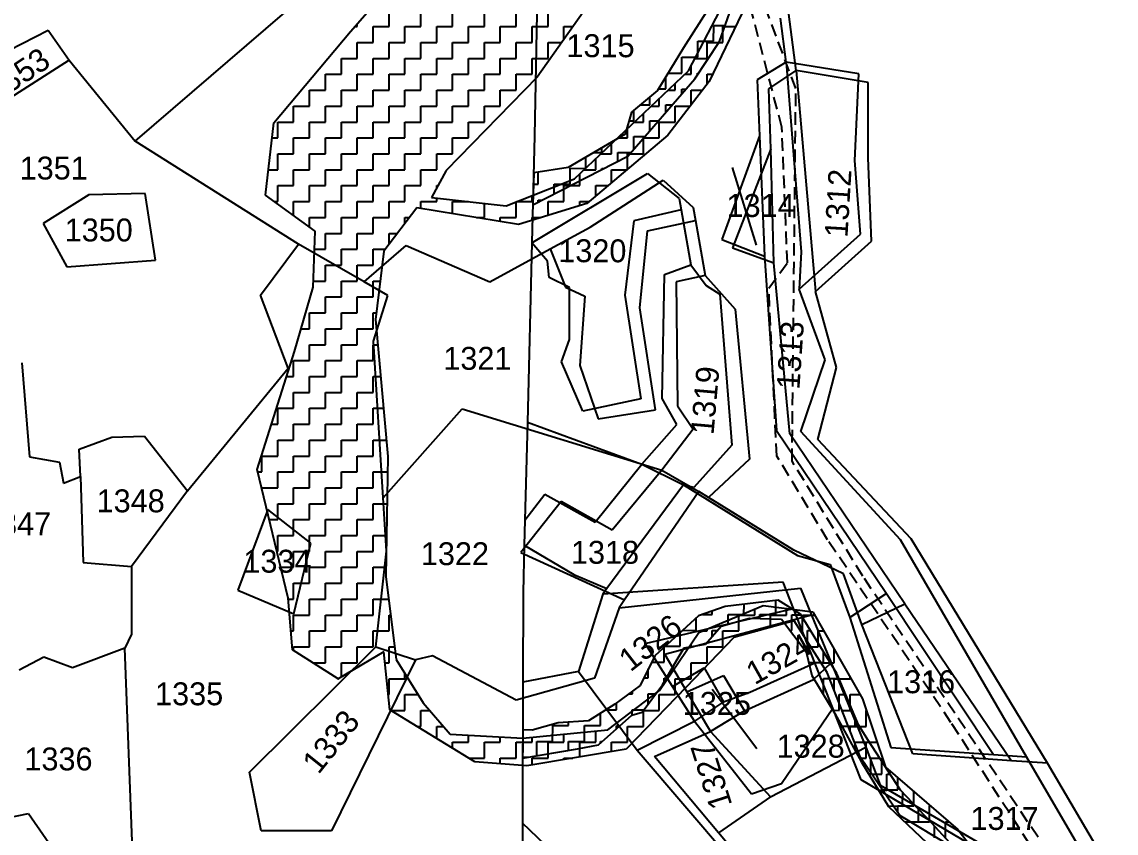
# Model space of a CAD drawing. Header units: metres. Extents: x 291362 to 296970, y 2012513 to 2016467.
# Drawn here: x 293608.7 to 294047.9, y 2012717.5 to 2013043 of the extents above; entities that cross this region are included whole.
import ezdxf
from ezdxf.enums import TextEntityAlignment as Align

# ---------------------------------------------------------------- set-up
doc = ezdxf.new("R2010")
doc.units = ezdxf.units.M
doc.linetypes.add('DASHED', pattern=[0.75, 0.5, -0.25])
for name, color, linetype in [('LINE_FOOTPATH', 1, 'DASHED'), ('OFF', 1, 'Continuous'), ('POLY_HATCH', 12, 'Continuous'), ('POLY_PARCEL', 6, 'Continuous'), ('TEXT_PARCEL', 7, 'Continuous'), ('V_BOUND_LINE', 7, 'Continuous')]:
    doc.layers.add(name, color=color, linetype=linetype)
doc.styles.get("Standard").update_dxf_attribs({"font": 'simplex.shx'})
doc.styles.add('TEXT_MAP', font='')
doc.styles.get('TEXT_MAP').set_extended_font_data('Kruti Dev 050')
doc.dimstyles.get("Standard").update_dxf_attribs({"dimtxt": 0.18, "dimasz": 0.18, "dimexe": 0.18, "dimexo": 0.0625, "dimgap": 0.09, "dimtad": 0, "dimtih": 1, "dimtoh": 1, "dimdec": 4, "dimzin": 0, "dimdsep": 46, "dimtxsty": 'Standard', "dimcen": 0.09, "dimadec": 0, "dimazin": 0, "dimtfac": 1, "dimtdec": 4, "dimtofl": 0, "dimtmove": 0, "dimatfit": 3, "dimfxl": 1, "dimtolj": 1, "dimtzin": 0, "dimarcsym": 0})

msp = doc.modelspace()

# ---------------------------------------------------------------- linework, layer by layer
at = {"layer": 'LINE_FOOTPATH', "ltscale": 10}
for p, q in [((293919.35, 2013016.31), (293882.07, 2013115.13)), ((293913.72, 2013000.8), (293899.95, 2013053.44)), ((293917.81, 2012866.78), (293919.35, 2013016.31)), ((293915.96, 2012946.37), (293913.72, 2013000.8)), ((293908.45, 2012936.19), (293915.96, 2012946.37)), ((293911.68, 2012868.83), (293908.45, 2012936.19)), ((293932.11, 2012835.19), (293911.68, 2012868.83)), ((293946.18, 2012820.61), (293917.81, 2012866.78)), ((293981.61, 2012761.94), (293932.11, 2012835.19)), ((294020.74, 2012709.64), (293946.18, 2012820.61)), ((294021.31, 2012700.43), (293981.61, 2012761.94))]:
    msp.add_line(p, q, dxfattribs=at)
at = {"layer": 'OFF'}
for p, q in [((293816.35, 2013099.88), (293814.5, 2012997.27)), ((293814.5, 2012997.27), (293813.41, 2012954.4)), ((293813.41, 2012954.4), (293811.57, 2012882.36)), ((293811.57, 2012882.36), (293810.57, 2012843.13)), ((293810.57, 2012843.13), (293810.31, 2012833.01)), ((293810.31, 2012833.01), (293809.83, 2012814.11)), ((293809.83, 2012814.11), (293809.74, 2012778.14)), ((293809.74, 2012778.14), (293809.59, 2012721.5)), ((293809.59, 2012721.5), (293807.72, 2012557.88))]:
    msp.add_line(p, q, dxfattribs=at)
at = {"layer": 'POLY_HATCH'}
for p, q in [((293849.64, 2013069.07), (293815.52, 2013020.84)), ((293876.26, 2013023.34), (293897.89, 2013064.91)), ((293888.74, 2013035.16), (293899.7, 2013066.72)), ((293740.64, 2013039.13), (293757.28, 2013058.26)), ((293890.35, 2013057.94), (293874.23, 2013032.61)), ((293903.72, 2013059.09), (293884.58, 2013019.18)), ((293709.86, 2013002.55), (293740.64, 2013039.13)), ((293878.86, 2013020.17), (293888.74, 2013035.16)), ((293874.23, 2013032.61), (293863.82, 2013015.55)), ((293815.52, 2013020.84), (293778.92, 2012983.42)), ((293830.5, 2012980.1), (293876.26, 2013023.34)), ((293851.84, 2012989.18), (293878.86, 2013020.17)), ((293863.82, 2013015.55), (293853.44, 2013006.78)), ((293884.58, 2013019.18), (293867.94, 2012997.56)), ((293853.44, 2013006.78), (293850.82, 2012997.98)), ((293706.53, 2012973.44), (293709.86, 2013002.55)), ((293850.82, 2012997.98), (293827.99, 2012984.58)), ((293867.94, 2012997.56), (293835.49, 2012970.12)), ((293813.79, 2012969.62), (293851.84, 2012989.18)), ((293778.92, 2012983.42), (293773.09, 2012972.61)), ((293814.12, 2012982.53), (293813.79, 2012969.62)), ((293827.99, 2012984.58), (293814.12, 2012982.53)), ((293803.04, 2012969.29), (293830.5, 2012980.1)), ((293726.44, 2012959.01), (293706.53, 2012973.44)), ((293773.09, 2012972.61), (293803.04, 2012969.29)), ((293767.27, 2012968.46), (293753.96, 2012950.99)), ((293808.04, 2012961.8), (293767.27, 2012968.46)), ((293835.49, 2012970.12), (293808.04, 2012961.8)), ((293725.61, 2012936.56), (293726.44, 2012959.01)), ((293753.96, 2012950.99), (293750.63, 2012923.55)), ((293718.12, 2012910.79), (293725.61, 2012936.56)), ((293750.63, 2012923.55), (293755.62, 2012868.67)), ((293703.15, 2012863.39), (293718.12, 2012910.79)), ((293755.62, 2012868.67), (293754.79, 2012820.45)), ((293715.63, 2012811.84), (293703.15, 2012863.39)), ((293754.79, 2012820.45), (293758.95, 2012787.19)), ((293717.29, 2012791.05), (293715.63, 2012811.84)), ((293912.25, 2012810.98), (293891, 2012808.42)), ((293921.26, 2012805.43), (293912.25, 2012810.98)), ((293880.22, 2012804.67), (293862.72, 2012788.71)), ((293891, 2012808.42), (293880.22, 2012804.67)), ((293880.42, 2012798), (293906.21, 2012808.81)), ((293906.21, 2012808.81), (293926.18, 2012806.31)), ((293935.75, 2012781.54), (293921.26, 2012805.43)), ((293926.18, 2012806.31), (293946.15, 2012771.39)), ((293883.01, 2012793.31), (293889.43, 2012800.57)), ((293889.43, 2012800.57), (293900.79, 2012803.74)), ((293918.63, 2012802.69), (293894.5, 2012796.04)), ((293900.79, 2012803.74), (293913.59, 2012803.41)), ((293913.59, 2012803.41), (293923.45, 2012790.3)), ((293931.94, 2012781.9), (293918.63, 2012802.69)), ((293864.61, 2012774.71), (293880.42, 2012798)), ((293894.5, 2012796.04), (293875.37, 2012776.08)), ((293871.64, 2012787.23), (293874.56, 2012791.88)), ((293874.56, 2012791.88), (293883.01, 2012793.31)), ((293735.59, 2012779.41), (293717.29, 2012791.05)), ((293753.9, 2012790.22), (293735.59, 2012779.41)), ((293756.39, 2012766.94), (293753.9, 2012790.22)), ((293758.95, 2012787.19), (293769.76, 2012769.72)), ((293862.72, 2012788.71), (293856.87, 2012776.8)), ((293865.79, 2012777.07), (293871.64, 2012787.23)), ((293923.45, 2012790.3), (293925.76, 2012780.69)), ((293925.76, 2012780.69), (293935.03, 2012765.54)), ((293945.26, 2012747.81), (293931.94, 2012781.9)), ((293944.51, 2012761.02), (293935.75, 2012781.54)), ((293843.81, 2012758.92), (293864.61, 2012774.71)), ((293856.87, 2012776.8), (293846.66, 2012769.27)), ((293875.37, 2012776.08), (293851.24, 2012751.14)), ((293857.61, 2012766.03), (293865.79, 2012777.07)), ((293769.76, 2012769.72), (293780.58, 2012757.25)), ((293946.15, 2012771.39), (293955.3, 2012743.95)), ((293790.51, 2012746.15), (293756.39, 2012766.94)), ((293846.66, 2012769.27), (293836.17, 2012762.6)), ((293853.54, 2012764.88), (293857.61, 2012766.03)), ((293935.03, 2012765.54), (293945.75, 2012746.03)), ((293823.94, 2012761.76), (293813.45, 2012758.88)), ((293836.17, 2012762.6), (293823.94, 2012761.76)), ((293840.12, 2012752.99), (293853.54, 2012764.88)), ((293948.28, 2012754.9), (293944.51, 2012761.02)), ((293780.58, 2012757.25), (293809.7, 2012755.59)), ((293809.69, 2012758.89), (293809.66, 2012747.54)), ((293813.45, 2012758.88), (293809.69, 2012758.89)), ((293809.7, 2012755.59), (293843.81, 2012758.92)), ((293831.67, 2012751.27), (293840.12, 2012752.99)), ((293961.32, 2012734.79), (293948.28, 2012754.9)), ((293809.66, 2012747.54), (293831.67, 2012751.27)), ((293851.24, 2012751.14), (293811.31, 2012744.49)), ((293961.06, 2012724.53), (293945.26, 2012747.81)), ((293811.31, 2012744.49), (293790.51, 2012746.15)), ((293945.75, 2012746.03), (293956.47, 2012728.25)), ((293955.3, 2012743.95), (293984.42, 2012719)), ((293973.8, 2012721.67), (293961.32, 2012734.79)), ((293956.47, 2012728.25), (293971.86, 2012713.67)), ((293990.18, 2012707.07), (293961.06, 2012724.53)), ((293990.63, 2012703.3), (293973.8, 2012721.67)), ((293984.42, 2012719), (294001.41, 2012696.94))]:
    msp.add_line(p, q, dxfattribs=at)
at = {"layer": 'POLY_HATCH', "linetype": 'Continuous'}
for p, q in [((293756.05, 2013041.14), (293756.05, 2013047.52)), ((293768.81, 2013041.14), (293768.81, 2013047.52)), ((293781.58, 2013041.14), (293781.58, 2013047.52)), ((293794.34, 2013041.14), (293794.34, 2013047.52)), ((293807.11, 2013041.14), (293807.11, 2013047.52)), ((293819.87, 2013041.14), (293819.87, 2013047.52)), ((293743.29, 2013041.14), (293743.29, 2013042.17)), ((293742.39, 2013041.14), (293743.29, 2013041.14)), ((293749.67, 2013041.14), (293756.05, 2013041.14)), ((293749.67, 2013034.76), (293749.67, 2013041.14)), ((293762.43, 2013041.14), (293768.81, 2013041.14)), ((293762.43, 2013034.76), (293762.43, 2013041.14)), ((293775.2, 2013041.14), (293781.58, 2013041.14)), ((293775.2, 2013034.76), (293775.2, 2013041.14)), ((293787.96, 2013041.14), (293794.34, 2013041.14)), ((293787.96, 2013034.76), (293787.96, 2013041.14)), ((293800.72, 2013041.14), (293807.11, 2013041.14)), ((293800.72, 2013034.76), (293800.72, 2013041.14)), ((293813.49, 2013041.14), (293819.87, 2013041.14)), ((293813.49, 2013034.76), (293813.49, 2013041.14)), ((293826.25, 2013041.14), (293829.88, 2013041.14)), ((293826.25, 2013036.01), (293826.25, 2013041.14)), ((293886.34, 2013035.24), (293886.36, 2013041.63)), ((293886.36, 2013041.63), (293890.98, 2013041.61)), ((293890.07, 2013041.14), (293895.11, 2013041.14)), ((293890.07, 2013034.76), (293890.07, 2013041.14)), ((293743.29, 2013034.76), (293749.67, 2013034.76)), ((293743.29, 2013028.38), (293743.29, 2013034.76)), ((293756.05, 2013034.76), (293762.43, 2013034.76)), ((293756.05, 2013028.38), (293756.05, 2013034.76)), ((293768.81, 2013034.76), (293775.2, 2013034.76)), ((293768.81, 2013028.38), (293768.81, 2013034.76)), ((293781.58, 2013034.76), (293787.96, 2013034.76)), ((293781.58, 2013028.38), (293781.58, 2013034.76)), ((293794.34, 2013034.76), (293800.72, 2013034.76)), ((293794.34, 2013028.38), (293794.34, 2013034.76)), ((293807.11, 2013034.76), (293813.49, 2013034.76)), ((293807.11, 2013028.38), (293807.11, 2013034.76)), ((293819.87, 2013034.76), (293825.37, 2013034.76)), ((293819.87, 2013028.38), (293819.87, 2013034.76)), ((293879.94, 2013028.86), (293879.96, 2013035.25)), ((293879.96, 2013035.25), (293886.34, 2013035.24)), ((293883.69, 2013034.76), (293890.07, 2013034.76)), ((293883.69, 2013028.38), (293883.69, 2013034.76)), ((293873.53, 2013022.49), (293873.55, 2013028.88)), ((293873.55, 2013028.88), (293879.94, 2013028.86)), ((293736.91, 2013028.38), (293743.29, 2013028.38)), ((293736.91, 2013022), (293736.91, 2013028.38)), ((293749.67, 2013028.38), (293756.05, 2013028.38)), ((293749.67, 2013022), (293749.67, 2013028.38)), ((293762.43, 2013028.38), (293768.81, 2013028.38)), ((293762.43, 2013022), (293762.43, 2013028.38)), ((293775.2, 2013028.38), (293781.58, 2013028.38)), ((293775.2, 2013022), (293775.2, 2013028.38)), ((293787.96, 2013028.38), (293794.34, 2013028.38)), ((293787.96, 2013022), (293787.96, 2013028.38)), ((293800.72, 2013028.38), (293807.11, 2013028.38)), ((293800.72, 2013022), (293800.72, 2013028.38)), ((293813.49, 2013028.38), (293819.87, 2013028.38)), ((293813.49, 2013022), (293813.49, 2013028.38)), ((293877.31, 2013022), (293877.31, 2013025.35)), ((293878.88, 2013028.38), (293883.69, 2013028.38)), ((293730.52, 2013022), (293736.91, 2013022)), ((293730.52, 2013015.61), (293730.52, 2013022)), ((293743.29, 2013022), (293749.67, 2013022)), ((293743.29, 2013015.61), (293743.29, 2013022)), ((293756.05, 2013022), (293762.43, 2013022)), ((293756.05, 2013015.61), (293756.05, 2013022)), ((293768.81, 2013022), (293775.2, 2013022)), ((293768.81, 2013015.61), (293768.81, 2013022)), ((293781.58, 2013022), (293787.96, 2013022)), ((293781.58, 2013015.61), (293781.58, 2013022)), ((293794.34, 2013022), (293800.72, 2013022)), ((293794.34, 2013015.61), (293794.34, 2013022)), ((293807.11, 2013022), (293813.49, 2013022)), ((293807.11, 2013015.61), (293807.11, 2013022)), ((293867.13, 2013016.12), (293867.14, 2013020.99)), ((293868.06, 2013022.51), (293873.53, 2013022.49)), ((293874.84, 2013022), (293877.31, 2013022)), ((293879.92, 2013022.48), (293880.38, 2013022.47)), ((293879.92, 2013021.78), (293879.92, 2013022.48)), ((293883.69, 2013022), (293885.93, 2013022)), ((293883.69, 2013018.02), (293883.69, 2013022)), ((293724.14, 2013015.61), (293730.52, 2013015.61)), ((293724.14, 2013009.23), (293724.14, 2013015.61)), ((293736.91, 2013015.61), (293743.29, 2013015.61)), ((293736.91, 2013009.23), (293736.91, 2013015.61)), ((293749.67, 2013015.61), (293756.05, 2013015.61)), ((293749.67, 2013009.23), (293749.67, 2013015.61)), ((293762.43, 2013015.61), (293768.81, 2013015.61)), ((293762.43, 2013009.23), (293762.43, 2013015.61)), ((293775.2, 2013015.61), (293781.58, 2013015.61)), ((293775.2, 2013009.23), (293775.2, 2013015.61)), ((293787.96, 2013015.61), (293794.34, 2013015.61)), ((293787.96, 2013009.23), (293787.96, 2013015.61)), ((293800.72, 2013015.61), (293807.11, 2013015.61)), ((293800.72, 2013009.23), (293800.72, 2013015.61)), ((293864.17, 2013016.13), (293867.13, 2013016.12)), ((293868.09, 2013015.61), (293870.93, 2013015.61)), ((293870.93, 2013015.61), (293870.93, 2013018.3)), ((293873.51, 2013014.04), (293873.52, 2013016.1)), ((293873.52, 2013016.1), (293875.31, 2013016.1)), ((293877.31, 2013015.61), (293881.84, 2013015.61)), ((293877.31, 2013009.73), (293877.31, 2013015.61)), ((293860.72, 2013009.75), (293860.73, 2013012.94)), ((293864.54, 2013009.23), (293864.54, 2013012.26)), ((293717.76, 2013009.23), (293724.14, 2013009.23)), ((293717.76, 2013002.85), (293717.76, 2013009.23)), ((293730.52, 2013009.23), (293736.91, 2013009.23)), ((293730.52, 2013002.85), (293730.52, 2013009.23)), ((293743.29, 2013009.23), (293749.67, 2013009.23)), ((293743.29, 2013002.85), (293743.29, 2013009.23)), ((293756.05, 2013009.23), (293762.43, 2013009.23)), ((293756.05, 2013002.85), (293756.05, 2013009.23)), ((293768.81, 2013009.23), (293775.2, 2013009.23)), ((293768.81, 2013002.85), (293768.81, 2013009.23)), ((293781.58, 2013009.23), (293787.96, 2013009.23)), ((293781.58, 2013002.85), (293781.58, 2013009.23)), ((293794.34, 2013009.23), (293800.72, 2013009.23)), ((293794.34, 2013002.85), (293794.34, 2013009.23)), ((293854.32, 2013003.38), (293854.33, 2013007.53)), ((293856.97, 2013009.76), (293860.72, 2013009.75)), ((293861.33, 2013009.23), (293864.54, 2013009.23)), ((293867.1, 2013006.69), (293867.11, 2013009.73)), ((293867.11, 2013009.73), (293869.75, 2013009.72)), ((293870.93, 2013009.23), (293876.93, 2013009.23)), ((293870.93, 2013002.85), (293870.93, 2013009.23)), ((293711.38, 2013002.85), (293717.76, 2013002.85)), ((293711.38, 2012996.47), (293711.38, 2013002.85)), ((293724.14, 2013002.85), (293730.52, 2013002.85)), ((293724.14, 2012996.47), (293724.14, 2013002.85)), ((293736.91, 2013002.85), (293743.29, 2013002.85)), ((293736.91, 2012996.47), (293736.91, 2013002.85)), ((293749.67, 2013002.85), (293756.05, 2013002.85)), ((293749.67, 2012996.47), (293749.67, 2013002.85)), ((293762.43, 2013002.85), (293768.81, 2013002.85)), ((293762.43, 2012996.47), (293762.43, 2013002.85)), ((293775.2, 2013002.85), (293781.58, 2013002.85)), ((293775.2, 2012996.47), (293775.2, 2013002.85)), ((293787.96, 2013002.85), (293794.34, 2013002.85)), ((293787.96, 2012996.47), (293787.96, 2013002.85)), ((293852.43, 2013003.38), (293854.32, 2013003.38)), ((293854.58, 2013002.85), (293858.16, 2013002.85)), ((293858.16, 2013002.85), (293858.16, 2013006.23)), ((293860.7, 2012999.34), (293860.71, 2013003.36)), ((293860.71, 2013003.36), (293864.19, 2013003.35)), ((293864.54, 2013002.85), (293870.93, 2013002.85)), ((293864.54, 2012996.47), (293864.54, 2013002.85)), ((293851.78, 2012996.47), (293851.78, 2013000.2)), ((293709.17, 2012996.47), (293711.38, 2012996.47)), ((293717.76, 2012996.47), (293724.14, 2012996.47)), ((293717.76, 2012990.09), (293717.76, 2012996.47)), ((293730.52, 2012996.47), (293736.91, 2012996.47)), ((293730.52, 2012990.09), (293730.52, 2012996.47)), ((293743.29, 2012996.47), (293749.67, 2012996.47)), ((293743.29, 2012990.09), (293743.29, 2012996.47)), ((293756.05, 2012996.47), (293762.43, 2012996.47)), ((293756.05, 2012990.09), (293756.05, 2012996.47)), ((293768.81, 2012996.47), (293775.2, 2012996.47)), ((293768.81, 2012990.09), (293768.81, 2012996.47)), ((293781.58, 2012996.47), (293787.96, 2012996.47)), ((293781.58, 2012990.09), (293781.58, 2012996.47)), ((293845.4, 2012990.09), (293845.4, 2012994.17)), ((293847.83, 2012996.47), (293851.78, 2012996.47)), ((293854.29, 2012991.99), (293854.3, 2012996.99)), ((293854.3, 2012996.99), (293858.64, 2012996.98)), ((293858.16, 2012996.47), (293864.54, 2012996.47)), ((293858.16, 2012990.09), (293858.16, 2012996.47)), ((293711.38, 2012990.09), (293717.76, 2012990.09)), ((293711.38, 2012983.71), (293711.38, 2012990.09)), ((293724.14, 2012990.09), (293730.52, 2012990.09)), ((293724.14, 2012983.71), (293724.14, 2012990.09)), ((293736.91, 2012990.09), (293743.29, 2012990.09)), ((293736.91, 2012983.71), (293736.91, 2012990.09)), ((293749.67, 2012990.09), (293756.05, 2012990.09)), ((293749.67, 2012983.71), (293749.67, 2012990.09)), ((293762.43, 2012990.09), (293768.81, 2012990.09)), ((293762.43, 2012983.71), (293762.43, 2012990.09)), ((293775.2, 2012990.09), (293781.58, 2012990.09)), ((293775.2, 2012983.71), (293775.2, 2012990.09)), ((293838.32, 2012990.64), (293841.51, 2012990.63)), ((293841.07, 2012990.09), (293845.4, 2012990.09)), ((293841.51, 2012990.63), (293841.51, 2012992.51)), ((293847.89, 2012987.14), (293847.9, 2012990.61)), ((293847.9, 2012990.61), (293853.08, 2012990.6)), ((293851.78, 2012990.09), (293858.16, 2012990.09)), ((293851.78, 2012983.89), (293851.78, 2012990.09)), ((293835.1, 2012984.26), (293835.11, 2012988.76)), ((293839.02, 2012983.71), (293839.02, 2012988.14)), ((293707.71, 2012983.71), (293711.38, 2012983.71)), ((293717.76, 2012983.71), (293724.14, 2012983.71)), ((293717.76, 2012977.32), (293717.76, 2012983.71)), ((293730.52, 2012983.71), (293736.91, 2012983.71)), ((293730.52, 2012977.32), (293730.52, 2012983.71)), ((293743.29, 2012983.71), (293749.67, 2012983.71)), ((293743.29, 2012977.32), (293743.29, 2012983.71)), ((293756.05, 2012983.71), (293762.43, 2012983.71)), ((293756.05, 2012977.32), (293756.05, 2012983.71)), ((293768.81, 2012983.71), (293775.2, 2012983.71)), ((293768.81, 2012977.32), (293768.81, 2012983.71)), ((293815.92, 2012977.92), (293815.93, 2012982.8)), ((293828.7, 2012977.89), (293828.71, 2012984.28)), ((293828.71, 2012984.28), (293835.1, 2012984.26)), ((293832.63, 2012977.32), (293832.63, 2012982.11)), ((293834.32, 2012983.71), (293839.02, 2012983.71)), ((293841.49, 2012984.24), (293842.24, 2012984.24)), ((293841.49, 2012983.86), (293841.49, 2012984.24)), ((293845.4, 2012983.71), (293851.56, 2012983.71)), ((293845.4, 2012978.5), (293845.4, 2012983.71)), ((293711.38, 2012977.32), (293717.76, 2012977.32)), ((293711.38, 2012970.94), (293711.38, 2012977.32)), ((293724.14, 2012977.32), (293730.52, 2012977.32)), ((293724.14, 2012970.94), (293724.14, 2012977.32)), ((293736.91, 2012977.32), (293743.29, 2012977.32)), ((293736.91, 2012970.94), (293736.91, 2012977.32)), ((293749.67, 2012977.32), (293756.05, 2012977.32)), ((293749.67, 2012970.94), (293749.67, 2012977.32)), ((293762.43, 2012977.32), (293768.81, 2012977.32)), ((293762.43, 2012970.94), (293762.43, 2012977.32)), ((293775.2, 2012977.32), (293775.63, 2012977.32)), ((293775.2, 2012976.52), (293775.2, 2012977.32)), ((293814, 2012977.93), (293815.92, 2012977.92)), ((293822.3, 2012973.99), (293822.31, 2012977.9)), ((293822.31, 2012977.9), (293828.7, 2012977.89)), ((293826.25, 2012977.32), (293832.63, 2012977.32)), ((293826.25, 2012970.94), (293826.25, 2012977.32)), ((293839.02, 2012977.32), (293844.01, 2012977.32)), ((293839.02, 2012973.1), (293839.02, 2012977.32)), ((293775.2, 2012970.94), (293775.2, 2012972.38)), ((293813.49, 2012970.94), (293813.49, 2012973.4)), ((293815.9, 2012971.53), (293817.51, 2012971.53)), ((293815.9, 2012970.7), (293815.9, 2012971.53)), ((293709.99, 2012970.94), (293711.38, 2012970.94)), ((293717.76, 2012970.94), (293724.14, 2012970.94)), ((293717.76, 2012965.31), (293717.76, 2012970.94)), ((293730.52, 2012970.94), (293736.91, 2012970.94)), ((293730.52, 2012964.56), (293730.52, 2012970.94)), ((293743.29, 2012970.94), (293749.67, 2012970.94)), ((293743.29, 2012964.56), (293743.29, 2012970.94)), ((293756.05, 2012970.94), (293762.43, 2012970.94)), ((293756.05, 2012964.56), (293756.05, 2012970.94)), ((293768.81, 2012970.94), (293775.2, 2012970.94)), ((293768.81, 2012968.2), (293768.81, 2012970.94)), ((293781.58, 2012970.94), (293787.96, 2012970.94)), ((293781.58, 2012966.12), (293781.58, 2012970.94)), ((293787.96, 2012970.94), (293787.96, 2012970.96)), ((293794.34, 2012964.56), (293794.34, 2012970.25)), ((293807.11, 2012964.56), (293807.11, 2012970.89)), ((293807.25, 2012970.94), (293813.49, 2012970.94)), ((293819.87, 2012970.94), (293826.25, 2012970.94)), ((293819.87, 2012965.39), (293819.87, 2012970.94)), ((293832.63, 2012970.94), (293836.46, 2012970.94)), ((293832.63, 2012969.25), (293832.63, 2012970.94)), ((293724.14, 2012964.56), (293730.52, 2012964.56)), ((293724.14, 2012960.68), (293724.14, 2012964.56)), ((293736.91, 2012964.56), (293743.29, 2012964.56)), ((293736.91, 2012958.18), (293736.91, 2012964.56)), ((293749.67, 2012964.56), (293756.05, 2012964.56)), ((293749.67, 2012958.18), (293749.67, 2012964.56)), ((293762.43, 2012964.56), (293764.3, 2012964.56)), ((293762.43, 2012962.11), (293762.43, 2012964.56)), ((293791.15, 2012964.56), (293794.34, 2012964.56)), ((293800.72, 2012964.56), (293807.11, 2012964.56)), ((293800.72, 2012963), (293800.72, 2012964.56)), ((293813.49, 2012964.56), (293817.14, 2012964.56)), ((293813.49, 2012963.45), (293813.49, 2012964.56)), ((293730.52, 2012958.18), (293736.91, 2012958.18)), ((293730.52, 2012951.8), (293730.52, 2012958.18)), ((293743.29, 2012958.18), (293749.67, 2012958.18)), ((293743.29, 2012951.8), (293743.29, 2012958.18)), ((293756.05, 2012958.18), (293759.43, 2012958.18)), ((293756.05, 2012953.74), (293756.05, 2012958.18)), ((293726.17, 2012951.8), (293730.52, 2012951.8)), ((293736.91, 2012951.8), (293743.29, 2012951.8)), ((293736.91, 2012945.41), (293736.91, 2012951.8)), ((293749.67, 2012951.8), (293754.57, 2012951.8)), ((293749.67, 2012945.41), (293749.67, 2012951.8)), ((293730.52, 2012945.41), (293736.91, 2012945.41)), ((293730.52, 2012939.03), (293730.52, 2012945.41)), ((293743.29, 2012945.41), (293749.67, 2012945.41)), ((293743.29, 2012939.03), (293743.29, 2012945.41)), ((293725.7, 2012939.03), (293730.52, 2012939.03)), ((293736.91, 2012939.03), (293743.29, 2012939.03)), ((293736.91, 2012932.65), (293736.91, 2012939.03)), ((293749.67, 2012939.03), (293752.51, 2012939.03)), ((293749.67, 2012932.65), (293749.67, 2012939.03)), ((293730.52, 2012932.65), (293736.91, 2012932.65)), ((293730.52, 2012926.27), (293730.52, 2012932.65)), ((293743.29, 2012932.65), (293749.67, 2012932.65)), ((293743.29, 2012926.27), (293743.29, 2012932.65)), ((293724.14, 2012926.27), (293730.52, 2012926.27)), ((293724.14, 2012919.89), (293724.14, 2012926.27)), ((293736.91, 2012926.27), (293743.29, 2012926.27)), ((293736.91, 2012919.89), (293736.91, 2012926.27)), ((293749.67, 2012926.27), (293750.96, 2012926.27)), ((293749.67, 2012919.89), (293749.67, 2012926.27)), ((293720.77, 2012919.89), (293724.14, 2012919.89)), ((293730.52, 2012919.89), (293736.91, 2012919.89)), ((293730.52, 2012913.5), (293730.52, 2012919.89)), ((293743.29, 2012919.89), (293749.67, 2012919.89)), ((293743.29, 2012913.5), (293743.29, 2012919.89)), ((293724.14, 2012913.5), (293730.52, 2012913.5)), ((293724.14, 2012907.12), (293724.14, 2012913.5)), ((293736.91, 2012913.5), (293743.29, 2012913.5)), ((293736.91, 2012907.12), (293736.91, 2012913.5)), ((293749.67, 2012913.5), (293751.54, 2012913.5)), ((293749.67, 2012907.12), (293749.67, 2012913.5)), ((293717.76, 2012907.12), (293724.14, 2012907.12)), ((293717.76, 2012900.74), (293717.76, 2012907.12)), ((293730.52, 2012907.12), (293736.91, 2012907.12)), ((293730.52, 2012900.74), (293730.52, 2012907.12)), ((293743.29, 2012907.12), (293749.67, 2012907.12)), ((293743.29, 2012900.74), (293743.29, 2012907.12)), ((293714.95, 2012900.74), (293717.76, 2012900.74)), ((293724.14, 2012900.74), (293730.52, 2012900.74)), ((293724.14, 2012894.36), (293724.14, 2012900.74)), ((293736.91, 2012900.74), (293743.29, 2012900.74)), ((293736.91, 2012894.36), (293736.91, 2012900.74)), ((293749.67, 2012900.74), (293752.7, 2012900.74)), ((293749.67, 2012894.36), (293749.67, 2012900.74)), ((293717.76, 2012894.36), (293724.14, 2012894.36)), ((293717.76, 2012887.98), (293717.76, 2012894.36)), ((293730.52, 2012894.36), (293736.91, 2012894.36)), ((293730.52, 2012887.98), (293730.52, 2012894.36)), ((293743.29, 2012894.36), (293749.67, 2012894.36)), ((293743.29, 2012887.98), (293743.29, 2012894.36)), ((293711.38, 2012887.98), (293717.76, 2012887.98)), ((293711.38, 2012881.59), (293711.38, 2012887.98)), ((293724.14, 2012887.98), (293730.52, 2012887.98)), ((293724.14, 2012881.59), (293724.14, 2012887.98)), ((293736.91, 2012887.98), (293743.29, 2012887.98)), ((293736.91, 2012881.59), (293736.91, 2012887.98)), ((293749.67, 2012887.98), (293753.86, 2012887.98)), ((293749.67, 2012881.59), (293749.67, 2012887.98)), ((293708.9, 2012881.59), (293711.38, 2012881.59)), ((293717.76, 2012881.59), (293724.14, 2012881.59)), ((293717.76, 2012875.21), (293717.76, 2012881.59)), ((293730.52, 2012881.59), (293736.91, 2012881.59)), ((293730.52, 2012875.21), (293730.52, 2012881.59)), ((293743.29, 2012881.59), (293749.67, 2012881.59)), ((293743.29, 2012875.21), (293743.29, 2012881.59)), ((293711.38, 2012875.21), (293717.76, 2012875.21)), ((293711.38, 2012868.83), (293711.38, 2012875.21)), ((293724.14, 2012875.21), (293730.52, 2012875.21)), ((293724.14, 2012868.83), (293724.14, 2012875.21)), ((293736.91, 2012875.21), (293743.29, 2012875.21)), ((293736.91, 2012868.83), (293736.91, 2012875.21)), ((293749.67, 2012875.21), (293755.03, 2012875.21)), ((293749.67, 2012868.83), (293749.67, 2012875.21)), ((293705, 2012868.83), (293711.38, 2012868.83)), ((293705, 2012862.45), (293705, 2012868.83)), ((293717.76, 2012868.83), (293724.14, 2012868.83)), ((293717.76, 2012862.45), (293717.76, 2012868.83)), ((293730.52, 2012868.83), (293736.91, 2012868.83)), ((293730.52, 2012862.45), (293730.52, 2012868.83)), ((293743.29, 2012868.83), (293749.67, 2012868.83)), ((293743.29, 2012862.45), (293743.29, 2012868.83)), ((293703.37, 2012862.45), (293705, 2012862.45)), ((293711.38, 2012862.45), (293717.76, 2012862.45)), ((293711.38, 2012856.07), (293711.38, 2012862.45)), ((293724.14, 2012862.45), (293730.52, 2012862.45)), ((293724.14, 2012856.07), (293724.14, 2012862.45)), ((293736.91, 2012862.45), (293743.29, 2012862.45)), ((293736.91, 2012856.07), (293736.91, 2012862.45)), ((293749.67, 2012862.45), (293755.51, 2012862.45)), ((293749.67, 2012856.07), (293749.67, 2012862.45)), ((293705, 2012856.07), (293711.38, 2012856.07)), ((293705, 2012855.75), (293705, 2012856.07)), ((293717.76, 2012856.07), (293724.14, 2012856.07)), ((293717.76, 2012849.68), (293717.76, 2012856.07)), ((293730.52, 2012856.07), (293736.91, 2012856.07)), ((293730.52, 2012849.68), (293730.52, 2012856.07)), ((293743.29, 2012856.07), (293749.67, 2012856.07)), ((293743.29, 2012849.68), (293743.29, 2012856.07)), ((293711.38, 2012849.68), (293717.76, 2012849.68)), ((293711.38, 2012843.3), (293711.38, 2012849.68)), ((293724.14, 2012849.68), (293730.52, 2012849.68)), ((293724.14, 2012843.3), (293724.14, 2012849.68)), ((293736.91, 2012849.68), (293743.29, 2012849.68)), ((293736.91, 2012843.3), (293736.91, 2012849.68)), ((293749.67, 2012849.68), (293755.29, 2012849.68)), ((293749.67, 2012843.3), (293749.67, 2012849.68)), ((293708.01, 2012843.3), (293711.38, 2012843.3)), ((293717.76, 2012843.3), (293724.14, 2012843.3)), ((293717.76, 2012836.92), (293717.76, 2012843.3)), ((293730.52, 2012843.3), (293736.91, 2012843.3)), ((293730.52, 2012836.92), (293730.52, 2012843.3)), ((293743.29, 2012843.3), (293749.67, 2012843.3)), ((293743.29, 2012836.92), (293743.29, 2012843.3)), ((293711.38, 2012836.92), (293717.76, 2012836.92)), ((293711.38, 2012830.54), (293711.38, 2012836.92)), ((293724.14, 2012836.92), (293730.52, 2012836.92)), ((293724.14, 2012830.54), (293724.14, 2012836.92)), ((293736.91, 2012836.92), (293743.29, 2012836.92)), ((293736.91, 2012830.54), (293736.91, 2012836.92)), ((293749.67, 2012836.92), (293755.07, 2012836.92)), ((293749.67, 2012830.54), (293749.67, 2012836.92)), ((293711.1, 2012830.54), (293711.38, 2012830.54)), ((293717.76, 2012830.54), (293724.14, 2012830.54)), ((293717.76, 2012824.16), (293717.76, 2012830.54)), ((293730.52, 2012830.54), (293736.91, 2012830.54)), ((293730.52, 2012824.16), (293730.52, 2012830.54)), ((293743.29, 2012830.54), (293749.67, 2012830.54)), ((293743.29, 2012824.16), (293743.29, 2012830.54)), ((293712.64, 2012824.16), (293717.76, 2012824.16)), ((293724.14, 2012824.16), (293730.52, 2012824.16)), ((293724.14, 2012817.78), (293724.14, 2012824.16)), ((293736.91, 2012824.16), (293743.29, 2012824.16)), ((293736.91, 2012817.78), (293736.91, 2012824.16)), ((293749.67, 2012824.16), (293754.85, 2012824.16)), ((293749.67, 2012817.78), (293749.67, 2012824.16)), ((293717.76, 2012817.78), (293724.14, 2012817.78)), ((293717.76, 2012811.39), (293717.76, 2012817.78)), ((293730.52, 2012817.78), (293736.91, 2012817.78)), ((293730.52, 2012811.39), (293730.52, 2012817.78)), ((293743.29, 2012817.78), (293749.67, 2012817.78)), ((293743.29, 2012811.39), (293743.29, 2012817.78)), ((293715.66, 2012811.39), (293717.76, 2012811.39)), ((293724.14, 2012811.39), (293730.52, 2012811.39)), ((293724.14, 2012805.01), (293724.14, 2012811.39)), ((293736.91, 2012811.39), (293743.29, 2012811.39)), ((293736.91, 2012805.01), (293736.91, 2012811.39)), ((293749.67, 2012811.39), (293755.92, 2012811.39)), ((293749.67, 2012805.01), (293749.67, 2012811.39)), ((293898.52, 2012805.21), (293898.53, 2012809.33)), ((293911.3, 2012805.17), (293911.32, 2012810.87)), ((293717.76, 2012805.01), (293724.14, 2012805.01)), ((293717.76, 2012798.63), (293717.76, 2012805.01)), ((293730.52, 2012805.01), (293736.91, 2012805.01)), ((293730.52, 2012798.63), (293730.52, 2012805.01)), ((293743.29, 2012805.01), (293749.67, 2012805.01)), ((293743.29, 2012798.63), (293743.29, 2012805.01)), ((293756.05, 2012805.01), (293756.72, 2012805.01)), ((293756.05, 2012798.63), (293756.05, 2012805.01)), ((293881.9, 2012805.25), (293885.75, 2012805.24)), ((293885.75, 2012805.24), (293885.75, 2012806.59)), ((293892.13, 2012801.32), (293892.14, 2012805.22)), ((293892.14, 2012805.22), (293898.52, 2012805.21)), ((293896.45, 2012798.63), (293896.45, 2012804.72)), ((293897.16, 2012805.01), (293902.84, 2012805.01)), ((293902.84, 2012805.01), (293902.84, 2012807.39)), ((293904.91, 2012805.19), (293911.3, 2012805.17)), ((293904.91, 2012803.63), (293904.91, 2012805.19)), ((293909.22, 2012805.01), (293915.6, 2012805.01)), ((293909.22, 2012800.1), (293909.22, 2012805.01)), ((293915.6, 2012805.01), (293915.6, 2012807.63)), ((293917.67, 2012798.77), (293917.69, 2012805.16)), ((293917.69, 2012805.16), (293921.44, 2012805.15)), ((293921.98, 2012805.01), (293926.92, 2012805.01)), ((293921.98, 2012798.63), (293921.98, 2012805.01)), ((293879.34, 2012798.87), (293879.35, 2012803.87)), ((293716.68, 2012798.63), (293717.76, 2012798.63)), ((293724.14, 2012798.63), (293730.52, 2012798.63)), ((293724.14, 2012792.25), (293724.14, 2012798.63)), ((293736.91, 2012798.63), (293743.29, 2012798.63)), ((293736.91, 2012792.25), (293736.91, 2012798.63)), ((293749.67, 2012798.63), (293756.05, 2012798.63)), ((293749.67, 2012792.25), (293749.67, 2012798.63)), ((293872.94, 2012792.49), (293872.95, 2012798.04)), ((293873.88, 2012798.88), (293879.34, 2012798.87)), ((293881.93, 2012798.63), (293883.69, 2012798.63)), ((293883.69, 2012798.63), (293883.69, 2012799.37)), ((293885.72, 2012796.38), (293885.73, 2012798.85)), ((293885.73, 2012798.85), (293887.9, 2012798.84)), ((293890.07, 2012798.63), (293896.45, 2012798.63)), ((293890.07, 2012792.25), (293890.07, 2012798.63)), ((293902.84, 2012798.63), (293903.9, 2012798.63)), ((293902.84, 2012798.34), (293902.84, 2012798.63)), ((293917.08, 2012798.77), (293917.67, 2012798.77)), ((293921.23, 2012798.63), (293921.98, 2012798.63)), ((293924.05, 2012792.36), (293924.06, 2012798.75)), ((293924.06, 2012798.75), (293925.32, 2012798.75)), ((293928.36, 2012798.63), (293930.57, 2012798.63)), ((293928.36, 2012792.25), (293928.36, 2012798.63)), ((293717.76, 2012792.25), (293724.14, 2012792.25)), ((293717.76, 2012790.75), (293717.76, 2012792.25)), ((293730.52, 2012792.25), (293736.91, 2012792.25)), ((293730.52, 2012785.87), (293730.52, 2012792.25)), ((293743.29, 2012792.25), (293749.67, 2012792.25)), ((293743.29, 2012785.87), (293743.29, 2012792.25)), ((293756.05, 2012792.25), (293758.32, 2012792.25)), ((293756.05, 2012785.87), (293756.05, 2012792.25)), ((293866.53, 2012786.12), (293866.55, 2012792.2)), ((293866.89, 2012792.51), (293872.94, 2012792.49)), ((293876.52, 2012792.25), (293877.31, 2012792.25)), ((293877.31, 2012792.25), (293877.31, 2012793.41)), ((293883.69, 2012792.25), (293890.07, 2012792.25)), ((293883.69, 2012785.87), (293883.69, 2012792.25)), ((293921.9, 2012792.37), (293924.05, 2012792.36)), ((293925.32, 2012792.25), (293928.36, 2012792.25)), ((293930.42, 2012785.96), (293930.43, 2012790.32)), ((293934.74, 2012785.87), (293934.74, 2012791.33)), ((293725.44, 2012785.87), (293730.52, 2012785.87)), ((293736.91, 2012785.87), (293743.29, 2012785.87)), ((293736.91, 2012780.18), (293736.91, 2012785.87)), ((293754.36, 2012785.87), (293756.05, 2012785.87)), ((293860.12, 2012779.75), (293860.13, 2012783.45)), ((293861.45, 2012786.14), (293866.53, 2012786.12)), ((293877.31, 2012785.87), (293883.69, 2012785.87)), ((293877.31, 2012779.48), (293877.31, 2012785.87)), ((293924.49, 2012785.97), (293930.42, 2012785.96)), ((293929.41, 2012785.87), (293934.74, 2012785.87)), ((293735.48, 2012779.48), (293735.72, 2012779.48)), ((293756.05, 2012779.48), (293762.43, 2012779.48)), ((293756.05, 2012773.1), (293756.05, 2012779.48)), ((293762.43, 2012779.48), (293762.43, 2012781.56)), ((293858.32, 2012779.76), (293860.12, 2012779.75)), ((293866.51, 2012779.73), (293867.32, 2012779.73)), ((293866.51, 2012778.32), (293866.51, 2012779.73)), ((293870.93, 2012779.48), (293877.31, 2012779.48)), ((293870.93, 2012773.1), (293870.93, 2012779.48)), ((293930.39, 2012773.18), (293930.4, 2012779.57)), ((293930.4, 2012779.57), (293936.6, 2012779.55)), ((293934.74, 2012779.48), (293941.13, 2012779.48)), ((293934.74, 2012774.73), (293934.74, 2012779.48)), ((293941.13, 2012779.48), (293941.13, 2012780.17)), ((293853.72, 2012773.38), (293853.72, 2012774.48)), ((293755.73, 2012773.1), (293756.05, 2012773.1)), ((293762.43, 2012773.1), (293767.67, 2012773.1)), ((293762.43, 2012766.72), (293762.43, 2012773.1)), ((293847.31, 2012767.01), (293847.32, 2012769.75)), ((293852.24, 2012773.38), (293853.72, 2012773.38)), ((293860.1, 2012769.39), (293860.11, 2012773.36)), ((293860.11, 2012773.36), (293863.04, 2012773.35)), ((293864.54, 2012773.1), (293870.93, 2012773.1)), ((293864.54, 2012766.72), (293864.54, 2012773.1)), ((293930.36, 2012773.18), (293930.39, 2012773.18)), ((293936.76, 2012766.77), (293936.77, 2012773.16)), ((293936.77, 2012773.16), (293939.33, 2012773.16)), ((293941.13, 2012773.1), (293945.17, 2012773.1)), ((293941.13, 2012766.72), (293941.13, 2012773.1)), ((293756.75, 2012766.72), (293762.43, 2012766.72)), ((293768.81, 2012766.72), (293772.37, 2012766.72)), ((293768.81, 2012760.34), (293768.81, 2012766.72)), ((293840.91, 2012760.63), (293840.92, 2012765.62)), ((293843.12, 2012767.02), (293847.31, 2012767.01)), ((293853.7, 2012766.99), (293858.31, 2012766.98)), ((293853.7, 2012764.93), (293853.7, 2012766.99)), ((293858.16, 2012766.72), (293864.54, 2012766.72)), ((293858.16, 2012760.34), (293858.16, 2012766.72)), ((293934.27, 2012766.78), (293936.76, 2012766.77)), ((293937.87, 2012766.72), (293941.13, 2012766.72)), ((293947.51, 2012766.72), (293947.7, 2012766.72)), ((293947.51, 2012760.34), (293947.51, 2012766.72)), ((293821.73, 2012754.29), (293821.74, 2012760.68)), ((293821.74, 2012760.68), (293828.13, 2012760.67)), ((293828.13, 2012760.67), (293828.13, 2012762.05)), ((293943.13, 2012760.37), (293943.14, 2012764.22)), ((293767.22, 2012760.34), (293768.81, 2012760.34)), ((293775.2, 2012760.34), (293777.9, 2012760.34)), ((293775.2, 2012755.48), (293775.2, 2012760.34)), ((293787.96, 2012753.96), (293787.96, 2012756.83)), ((293826.25, 2012753.96), (293826.25, 2012757.2)), ((293834.5, 2012754.26), (293834.52, 2012760.65)), ((293834.52, 2012760.65), (293840.91, 2012760.63)), ((293839.02, 2012753.96), (293839.02, 2012758.45)), ((293847.29, 2012759.35), (293847.3, 2012760.62)), ((293847.3, 2012760.62), (293848.72, 2012760.61)), ((293851.78, 2012760.34), (293858.16, 2012760.34)), ((293851.78, 2012753.96), (293851.78, 2012760.34)), ((293937.86, 2012760.38), (293943.13, 2012760.37)), ((293941.13, 2012760.34), (293947.51, 2012760.34)), ((293941.13, 2012758.39), (293941.13, 2012760.34)), ((293781.58, 2012753.96), (293787.96, 2012753.96)), ((293781.58, 2012751.59), (293781.58, 2012753.96)), ((293794.34, 2012753.96), (293800.72, 2012753.96)), ((293794.34, 2012747.57), (293794.34, 2012753.96)), ((293800.72, 2012753.96), (293800.72, 2012756.1)), ((293807.11, 2012753.96), (293813.49, 2012753.96)), ((293807.11, 2012747.57), (293807.11, 2012753.96)), ((293813.49, 2012753.96), (293813.49, 2012755.96)), ((293815.32, 2012748.5), (293815.34, 2012754.31)), ((293815.34, 2012754.31), (293821.73, 2012754.29)), ((293819.87, 2012753.96), (293826.25, 2012753.96)), ((293819.87, 2012747.57), (293819.87, 2012753.96)), ((293828.11, 2012754.28), (293834.5, 2012754.26)), ((293828.11, 2012750.66), (293828.11, 2012754.28)), ((293832.63, 2012753.96), (293839.02, 2012753.96)), ((293832.63, 2012748.04), (293832.63, 2012753.96)), ((293840.89, 2012754.25), (293841.53, 2012754.24)), ((293840.89, 2012753.68), (293840.89, 2012754.25)), ((293845.4, 2012753.96), (293851.78, 2012753.96)), ((293845.4, 2012750.16), (293845.4, 2012753.96)), ((293943.11, 2012753.98), (293948.88, 2012753.96)), ((293943.11, 2012750.84), (293943.11, 2012753.98)), ((293947.51, 2012753.96), (293951.96, 2012753.96)), ((293947.51, 2012747.57), (293947.51, 2012753.96)), ((293788.17, 2012747.57), (293794.34, 2012747.57)), ((293800.72, 2012747.57), (293807.11, 2012747.57)), ((293800.72, 2012745.33), (293800.72, 2012747.57)), ((293809.66, 2012747.94), (293811.95, 2012747.93)), ((293813.49, 2012747.57), (293819.87, 2012747.57)), ((293813.49, 2012744.85), (293813.49, 2012747.57)), ((293826.25, 2012747.57), (293829.85, 2012747.57)), ((293826.25, 2012746.97), (293826.25, 2012747.57)), ((293945.42, 2012747.57), (293947.51, 2012747.57)), ((293949.47, 2012741.19), (293949.49, 2012747.57)), ((293949.49, 2012747.57), (293953.03, 2012747.56)), ((293953.89, 2012747.57), (293954.09, 2012747.57)), ((293953.89, 2012741.19), (293953.89, 2012747.57)), ((293948.67, 2012741.19), (293949.47, 2012741.19)), ((293949.75, 2012741.19), (293953.89, 2012741.19)), ((293955.84, 2012734.78), (293955.86, 2012741.17)), ((293955.86, 2012741.17), (293957.19, 2012741.17)), ((293960.27, 2012734.81), (293960.27, 2012739.69)), ((293952.53, 2012734.79), (293955.84, 2012734.78)), ((293954.08, 2012734.81), (293960.27, 2012734.81)), ((293962.21, 2012728.37), (293962.23, 2012733.84)), ((293966.65, 2012728.43), (293966.65, 2012734.22)), ((293956.39, 2012728.39), (293962.21, 2012728.37)), ((293960.27, 2012728.43), (293966.65, 2012728.43)), ((293960.27, 2012725.69), (293960.27, 2012728.43)), ((293968.59, 2012721.97), (293968.6, 2012727.14)), ((293973.04, 2012728.43), (293973.42, 2012728.43)), ((293973.04, 2012722.05), (293973.04, 2012728.43)), ((293963.09, 2012721.98), (293968.59, 2012721.97)), ((293966.65, 2012722.05), (293973.04, 2012722.05)), ((293966.65, 2012721.18), (293966.65, 2012722.05)), ((293979.42, 2012722.05), (293980.87, 2012722.05)), ((293979.42, 2012715.66), (293979.42, 2012722.05)), ((293974.96, 2012715.56), (293974.97, 2012720.4))]:
    msp.add_line(p, q, dxfattribs=at)
at = {"layer": 'POLY_PARCEL'}
for p, q in [((293654.22, 2012995.15), (293744.95, 2013073.29)), ((293915.5, 2013026.89), (293913.15, 2013044.48)), ((293586.97, 2013023.34), (293619.28, 2013039.7)), ((293619.28, 2013039.7), (293627.67, 2013027.66)), ((293627.67, 2013027.66), (293598.86, 2013009.34)), ((293627.67, 2013027.66), (293654.22, 2012995.15)), ((293915.5, 2013026.89), (293903.8, 2013019.8)), ((293915.5, 2013026.89), (293921.52, 2012950.74)), ((293944.64, 2013022.15), (293915.5, 2013026.89)), ((293908.55, 2013016.19), (293919.43, 2013023.49)), ((293919.43, 2013023.49), (293927.19, 2012934.9)), ((293942.99, 2012987.38), (293944.64, 2013022.15)), ((293903.8, 2013019.8), (293904.73, 2012997.36)), ((293909.25, 2012992.05), (293908.55, 2013016.19)), ((293719.69, 2012953.8), (293654.22, 2012995.15)), ((293904.73, 2012997.36), (293889.59, 2012955.76)), ((293904.73, 2012997.36), (293906.72, 2012949.09)), ((293909.25, 2012992.05), (293893.88, 2012952.32)), ((293910.57, 2012946.36), (293909.25, 2012992.05)), ((293945.24, 2012957.85), (293942.99, 2012987.38)), ((293813.41, 2012954.4), (293859.74, 2012982.25)), ((293859.74, 2012982.25), (293872.54, 2012972.12)), ((293836.79, 2012960.7), (293866.12, 2012979.54)), ((293866.12, 2012979.54), (293878.17, 2012968.55)), ((293635.59, 2012973.58), (293617.26, 2012962.07)), ((293658.11, 2012974.11), (293635.59, 2012973.58)), ((293662.3, 2012947.41), (293658.11, 2012974.11)), ((293872.54, 2012972.12), (293873.31, 2012967.66)), ((293873.31, 2012967.66), (293854.25, 2012963.23)), ((293873.31, 2012967.66), (293877.14, 2012945.49)), ((293878.17, 2012968.55), (293879.08, 2012963.31)), ((293854.25, 2012963.23), (293850.67, 2012933.33)), ((293859.84, 2012959.13), (293879.08, 2012963.31)), ((293879.08, 2012963.31), (293882.88, 2012941.33)), ((293617.26, 2012962.07), (293626.69, 2012944.79)), ((293820.72, 2012951.94), (293836.79, 2012960.7)), ((293856.7, 2012928.24), (293859.84, 2012959.13)), ((293819.61, 2012947.01), (293813.41, 2012954.4)), ((293889.59, 2012955.76), (293906.72, 2012949.09)), ((293920.7, 2012935.77), (293945.24, 2012957.85)), ((293704.5, 2012933.38), (293719.69, 2012953.8)), ((293746.09, 2012938.68), (293719.69, 2012953.8)), ((293746.09, 2012938.68), (293762.94, 2012953.37)), ((293762.94, 2012953.37), (293796.46, 2012938.71)), ((293796.46, 2012938.71), (293820.72, 2012951.94)), ((293820.72, 2012951.94), (293826.84, 2012936.62)), ((293893.88, 2012952.32), (293910.57, 2012946.36)), ((293921.52, 2012950.74), (293920.7, 2012935.77)), ((293626.69, 2012944.79), (293662.3, 2012947.41)), ((293820.37, 2012940.4), (293819.61, 2012947.01)), ((293866.63, 2012941.63), (293877.14, 2012945.49)), ((293877.14, 2012945.49), (293883.34, 2012937.32)), ((293906.72, 2012949.09), (293911.6, 2012879.02)), ((293916.86, 2012877.79), (293910.57, 2012946.36)), ((293865.73, 2012891.92), (293866.63, 2012941.63)), ((293882.88, 2012941.33), (293871.36, 2012938.71)), ((293882.88, 2012941.33), (293894.93, 2012927.72)), ((293755.54, 2012933.28), (293746.09, 2012938.68)), ((293828.52, 2012936.5), (293820.37, 2012940.4)), ((293826.84, 2012936.62), (293834.7, 2012932.95)), ((293828.47, 2012915.52), (293828.52, 2012936.5)), ((293871.36, 2012938.71), (293871.88, 2012888.98)), ((293883.34, 2012937.32), (293888.77, 2012933.81)), ((293715.5, 2012904.07), (293704.5, 2012933.38)), ((293749.77, 2012914.95), (293755.54, 2012933.28)), ((293834.7, 2012932.95), (293832.6, 2012905.21)), ((293850.67, 2012933.33), (293857.17, 2012891.75)), ((293888.77, 2012933.81), (293893.66, 2012873.2)), ((293931.12, 2012907.39), (293920.7, 2012935.77)), ((293862.98, 2012887.41), (293856.7, 2012928.24)), ((293894.93, 2012927.72), (293900.69, 2012867.52)), ((293753.68, 2012852.06), (293749.77, 2012914.95)), ((293825.34, 2012906.59), (293828.47, 2012915.52)), ((293608.65, 2012906.16), (293611.8, 2012868.47)), ((293833.84, 2012886.76), (293825.34, 2012906.59)), ((293921.33, 2012878.67), (293931.12, 2012907.39)), ((293675.17, 2012854.86), (293715.5, 2012904.07)), ((293832.6, 2012905.21), (293839.93, 2012883.75)), ((293857.17, 2012891.75), (293833.84, 2012886.76)), ((293871.53, 2012881.41), (293865.73, 2012891.92)), ((293871.88, 2012888.98), (293878.17, 2012879.56)), ((293753.68, 2012852.06), (293785.39, 2012887.73)), ((293785.39, 2012887.73), (293865.53, 2012863.13)), ((293839.93, 2012883.75), (293862.98, 2012887.41)), ((293811.57, 2012882.36), (293857.5, 2012865.52)), ((293857.5, 2012865.52), (293871.53, 2012881.41)), ((293878.17, 2012879.56), (293865.53, 2012863.13)), ((293631.7, 2012871.61), (293644.79, 2012876.33)), ((293644.79, 2012876.33), (293657.89, 2012876.85)), ((293657.89, 2012876.85), (293675.17, 2012854.86)), ((293911.6, 2012879.02), (293955.74, 2012813.64)), ((293963.11, 2012809.53), (293916.86, 2012877.79)), ((293961.31, 2012835.23), (293921.33, 2012878.67)), ((293632.22, 2012860.62), (293631.7, 2012871.61)), ((293893.66, 2012873.2), (293878.46, 2012856.15)), ((293611.8, 2012868.47), (293623.84, 2012866.38)), ((293623.84, 2012866.38), (293625.41, 2012858)), ((293900.69, 2012867.52), (293884.29, 2012852.13)), ((293838.78, 2012842.27), (293857.5, 2012865.52)), ((293865.53, 2012863.13), (293845.62, 2012839.05)), ((293857.5, 2012865.52), (293874.19, 2012857.32)), ((293865.53, 2012863.13), (293880.36, 2012854.55)), ((293625.41, 2012858), (293632.22, 2012860.62)), ((293632.22, 2012860.62), (293633.27, 2012826.07)), ((293874.19, 2012857.32), (293843.53, 2012815.68)), ((293874.19, 2012857.32), (293919.98, 2012828.85)), ((293878.46, 2012856.15), (293874.19, 2012857.32)), ((293675.17, 2012854.86), (293652.65, 2012824.5)), ((293810.57, 2012843.13), (293818.6, 2012853.58)), ((293818.6, 2012853.58), (293838.78, 2012842.27)), ((293880.36, 2012854.55), (293850.54, 2012811.08)), ((293884.29, 2012852.13), (293880.36, 2012854.55)), ((293755.01, 2012830.68), (293753.68, 2012852.06)), ((293825.2, 2012850.57), (293808.96, 2012830.15)), ((293845.62, 2012839.05), (293825.2, 2012850.57)), ((293918.59, 2012831), (293884.29, 2012852.13)), ((293707.35, 2012847.43), (293695.3, 2012814.97)), ((293724.63, 2012833.82), (293707.35, 2012847.43)), ((293717.82, 2012805.55), (293724.63, 2012833.82)), ((293810.31, 2012833.01), (293830.18, 2012821.31)), ((293938.5, 2012821.57), (293918.59, 2012831)), ((294011.97, 2012748.14), (293961.31, 2012835.23)), ((293750.79, 2012792.22), (293755.01, 2012830.68)), ((293808.96, 2012830.15), (293850.54, 2012811.08)), ((293919.98, 2012828.85), (293933.18, 2012825.32)), ((293633.27, 2012826.07), (293652.65, 2012824.5)), ((293652.65, 2012824.5), (293652.65, 2012797.28)), ((293933.18, 2012825.32), (293940.95, 2012803.97)), ((293830.18, 2012821.31), (293843.53, 2012815.68)), ((293914.24, 2012818.21), (293841.86, 2012813.41)), ((293918.39, 2012807.68), (293914.24, 2012818.21)), ((293945.83, 2012801.16), (293938.5, 2012821.57)), ((293695.3, 2012814.97), (293717.82, 2012805.55)), ((293841.86, 2012813.41), (293832.06, 2012782.36)), ((293843.53, 2012815.68), (293841.86, 2012813.41)), ((293848.41, 2012807.96), (293921.21, 2012815.81)), ((293921.21, 2012815.81), (293925.67, 2012804.93)), ((293955.74, 2012813.64), (293940.95, 2012803.97)), ((293955.74, 2012813.64), (293998.64, 2012749.06)), ((293850.54, 2012811.08), (293848.41, 2012807.96)), ((293945.83, 2012801.16), (293963.11, 2012809.53)), ((293963.11, 2012809.53), (294005.9, 2012746.55)), ((293848.41, 2012807.96), (293838.46, 2012779.7)), ((293858.91, 2012793.55), (293918.39, 2012807.68)), ((293925.67, 2012804.93), (293866.74, 2012789.12)), ((293926.99, 2012785.87), (293918.39, 2012807.68)), ((293925.67, 2012804.93), (293933.49, 2012785.88)), ((293940.95, 2012803.97), (293957.53, 2012751.88)), ((293966.26, 2012749.33), (293945.83, 2012801.16)), ((293652.65, 2012797.28), (293649.98, 2012791.74)), ((293649.98, 2012791.74), (293629.03, 2012783.89)), ((293653.12, 2012710.6), (293649.98, 2012791.74)), ((293699.99, 2012741.96), (293750.79, 2012792.22)), ((293750.79, 2012792.22), (293766.7, 2012787.02)), ((293869.81, 2012776.37), (293858.91, 2012793.55)), ((293617.5, 2012788.08), (293607.63, 2012782.92)), ((293629.03, 2012783.89), (293617.5, 2012788.08)), ((293773.51, 2012788.59), (293766.7, 2012787.02)), ((293807.03, 2012770.8), (293773.51, 2012788.59)), ((293866.74, 2012789.12), (293875.63, 2012774.14)), ((293766.7, 2012787.02), (293732.98, 2012718.41)), ((293869.81, 2012776.37), (293882.59, 2012783.78)), ((293882.59, 2012783.78), (293890.33, 2012770.17)), ((293900.83, 2012774.02), (293926.99, 2012785.87)), ((293926.45, 2012779.17), (293933.49, 2012785.88)), ((293934.16, 2012767.69), (293926.99, 2012785.87)), ((293933.49, 2012785.88), (293947.4, 2012751.95)), ((293838.46, 2012779.7), (293807.03, 2012770.8)), ((293832.06, 2012782.36), (293809.74, 2012778.14)), ((293832.06, 2012782.36), (293855.69, 2012750.83)), ((293875.63, 2012774.14), (293890.31, 2012780.74)), ((293890.31, 2012780.74), (293898.69, 2012766.61)), ((293898.69, 2012766.61), (293926.45, 2012779.17)), ((293878.65, 2012762.43), (293869.81, 2012776.37)), ((293875.63, 2012774.14), (293885.07, 2012758.23)), ((293890.33, 2012770.17), (293900.83, 2012774.02)), ((293890.33, 2012770.17), (293878.65, 2012762.43)), ((293898.69, 2012766.61), (293885.07, 2012758.23)), ((293913.57, 2012737.48), (293934.16, 2012767.69)), ((293945.52, 2012738.88), (293934.16, 2012767.69)), ((293855.69, 2012750.83), (293878.65, 2012762.43)), ((293878.65, 2012762.43), (293901.51, 2012733.24)), ((293862.55, 2012748.29), (293885.07, 2012758.23)), ((293885.07, 2012758.23), (293909.16, 2012732.06)), ((293909.16, 2012732.06), (293947.4, 2012751.95)), ((293947.4, 2012751.95), (293953.16, 2012736.77)), ((293855.69, 2012750.83), (293903.74, 2012694.77)), ((293888.25, 2012717.68), (293862.55, 2012748.29)), ((293957.53, 2012751.88), (293998.64, 2012749.06)), ((294005.9, 2012746.55), (293966.26, 2012749.33)), ((293998.64, 2012749.06), (294011.97, 2012748.14)), ((294040.21, 2012699.61), (294011.97, 2012748.14)), ((294020.33, 2012745.53), (294005.9, 2012746.55)), ((293704.7, 2012718.41), (293699.99, 2012741.96)), ((294028.18, 2012690.11), (293945.52, 2012738.88)), ((293901.51, 2012733.24), (293913.57, 2012737.48)), ((293953.16, 2012736.77), (294035.92, 2012688.61)), ((293909.16, 2012732.06), (293888.25, 2012717.68)), ((293598.26, 2012722.71), (293611.35, 2012725.33)), ((293611.35, 2012725.33), (293627.45, 2012702.23)), ((293873.94, 2012660.3), (293809.59, 2012721.5)), ((293732.98, 2012718.41), (293704.7, 2012718.41)), ((293911.78, 2012689.66), (293888.25, 2012717.68))]:
    msp.add_line(p, q, dxfattribs=at)
at = {"layer": 'V_BOUND_LINE'}
for p, q in [((293919.43, 2013023.49), (293909.65, 2013100.45)), ((293948.42, 2013018.77), (293919.43, 2013023.49)), ((293948.42, 2012988.46), (293948.42, 2013018.77)), ((293949.77, 2012955.11), (293948.42, 2012988.46)), ((293927.19, 2012934.9), (293949.77, 2012955.11)), ((293935.64, 2012904.35), (293927.19, 2012934.9)), ((293928.22, 2012875.39), (293935.64, 2012904.35)), ((293965.63, 2012835.64), (293928.22, 2012875.39)), ((294020.33, 2012745.53), (293965.63, 2012835.64)), ((294047.89, 2012698.73), (294020.33, 2012745.53))]:
    msp.add_line(p, q, dxfattribs=at)

# ---------------------------------------------------------------- texts
at = {"layer": 'TEXT_PARCEL', "style": 'TEXT_MAP'}
for s, rotation, p in [('1315', 359.8511, (293840.93, 2013028.88)), ('1320', 359.8511, (293837.64, 2012946.59)), ('1313', 86.1576, (293921.69, 2012908.99)), ('1319', 84.9492, (293887.5, 2012890.74)), ('1317', 359.8511, (294003.11, 2012718.78))]:
    msp.add_text(s, height=9.2, rotation=rotation, dxfattribs=at).set_placement(p, align=Align.CENTER)
for s, rotation, p in [('1353', 33.6746, (293606.93, 2013021.85)), ('1312', 86.5298, (293936.29, 2012970.27)), ('1326', 37.8589, (293860.9, 2012793.97)), ('1324', 29.3435, (293912.47, 2012787.5)), ('1333', 51.324, (293732.7, 2012754.28)), ('1327', 107.602, (293885.39, 2012740.52))]:
    msp.add_text(s, height=9.19, rotation=rotation, dxfattribs=at).set_placement(p, align=Align.MIDDLE)
for s, p in [('1351', (293621.45, 2012984.38)), ('1314', (293905.19, 2012969.35)), ('1350', (293639.52, 2012959.54)), ('1321', (293791.51, 2012908.03)), ('1348', (293652.35, 2012850.84)), ('1347', (293606.76, 2012841.66)), ('1334', (293711.26, 2012826.62)), ('1322', (293782.5, 2012829.63)), ('1318', (293842.74, 2012830.19)), ('1316', (293969.62, 2012778.24)), ('1335', (293675.82, 2012773.41)), ('1325', (293887.64, 2012769.56)), ('1328', (293925.28, 2012752.38)), ('1336', (293623.37, 2012747.27))]:
    msp.add_text(s, height=9.19, dxfattribs=at).set_placement(p, align=Align.MIDDLE)

# ---------------------------------------------------------------- leaders
for points in [[(293893.75, 2012984.64), (293903.4, 2012953.48)], [(293903.64, 2012751.34), (293885.81, 2012775.1)]]:
    msp.add_leader(points, dimstyle='Standard', override={"dimtxt": 2.5, "dimasz": 2.5, "dimexe": 1.25, "dimexo": 0.625, "dimgap": 0.625, "dimtad": 1, "dimtih": 0, "dimtoh": 0, "dimzin": 8, "dimcen": 2.5, "dimtofl": 1})

doc.saveas('drawing.dxf')
